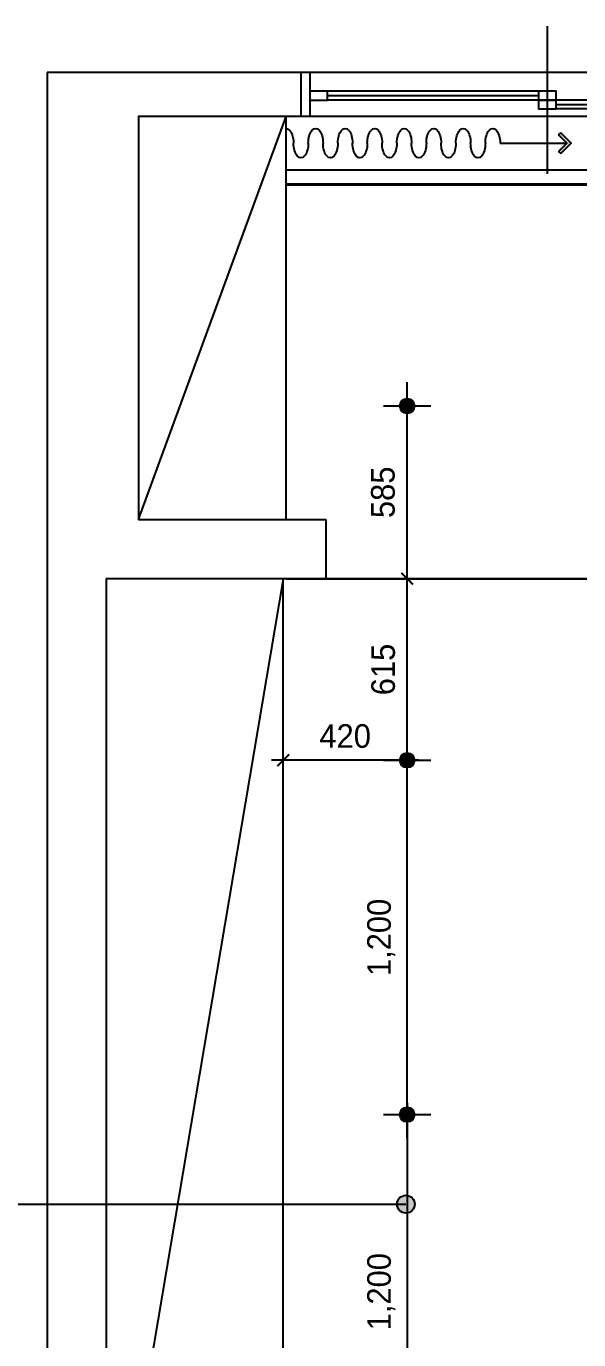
# Model space of a CAD drawing. Header units: inches. Extents: x 3778 to 56227, y -16914 to 35091.
# Drawn here: x 35129 to 37001, y 14227 to 18675 of the extents above; entities that cross this region are included whole.
import ezdxf

# ---------------------------------------------------------------- set-up
doc = ezdxf.new("R2010")
doc.units = ezdxf.units.IN
doc.header["$LTSCALE"] = 100
doc.header["$MEASUREMENT"] = 0
doc.header["$PDSIZE"] = 700.071425
doc.linetypes.add('HID', pattern=[2.5, 1.5, -1])
for name, color, linetype in [('0-ELC TEXT', 7, 'Continuous'), ('01. F-소품', 3, 'Continuous'), ('06-FUR', 6, 'Continuous'), ('06-LIGHT', 4, 'Continuous'), ('07-DIM WAL', 5, 'Continuous'), ('7', 7, 'Continuous'), ('RC-LIGHT', 7, 'Continuous'), ('도면층2', 2, 'Continuous'), ('도면층4', 4, 'Continuous'), ('도면층5', 5, 'Continuous')]:
    doc.layers.add(name, color=color, linetype=linetype)
doc.styles.add('HY 울릉도 L', font='')
doc.styles.get('HY 울릉도 L').set_extended_font_data('HY울릉도L')
doc.dimstyles.new('40', dxfattribs={"dimscale": 40, "dimtxt": 2, "dimasz": 1, "dimexe": 1, "dimexo": 1, "dimgap": 1, "dimtad": 1, "dimdec": 0, "dimrnd": 0.05, "dimdsep": 46, "dimlunit": 6, "dimtxsty": 'HY 울릉도 L', "dimblk": 'ARCHTICK', "dimcen": 2.5, "dimdle": 1, "dimclrd": 133, "dimclre": 133, "dimclrt": 30, "dimadec": 0, "dimazin": 0, "dimtfac": 1, "dimtdec": 0, "dimtix": 1, "dimtmove": 2, "dimatfit": 3, "dimldrblk": 'ARCHTICK', "dimfxl": 0, "dimlwd": -1, "dimlwe": -1, "dimarcsym": 0})

# ---------------------------------------------------------------- blocks, each defined once
blk = doc.blocks.new('FSFF')
at = {"layer": '도면층2'}
for p, q in [((42137.4, 8547.4), (41277.4, 8547.4)), ((41277.4, 8547.4), (41277.4, -1117.6)), ((42137.4, 8547.4), (42137.4, 8397.4)), ((42137.4, 8397.4), (41587.4, 8397.4)), ((41587.4, 8397.4), (41587.4, 7032.4)), ((41587.4, 7032.4), (42222.4, 7032.4)), ((42222.4, 7032.4), (42222.4, 6832.4)), ((42222.4, 6832.4), (41477.4, 6832.4)), ((41477.4, 6832.4), (41477.4, 2002.4))]:
    blk.add_line(p, q, dxfattribs=at)
at = {"layer": '도면층4'}
for p, q in [((42972.4, 8203.4), (42972.4, 8703.4)), ((45267.4, 8547.4), (42137.4, 8547.4)), ((42137.4, 8547.4), (42137.4, 8397.4)), ((42167.4, 8547.4), (42167.4, 8397.4)), ((42227.4, 8468.4), (42942.4, 8468.4)), ((43002.4, 8438.4), (44402.4, 8438.4)), ((45267.4, 8397.4), (42137.4, 8397.4))]:
    blk.add_line(p, q, dxfattribs=at)
for points in [[(42167.4, 8483.4), (42167.4, 8453.4), (42227.4, 8453.4), (42227.4, 8483.4)], [(42942.4, 8483.4), (42942.4, 8453.4), (43002.4, 8453.4), (43002.4, 8483.4)], [(42942.4, 8453.4), (42942.4, 8423.4), (43002.4, 8423.4), (43002.4, 8453.4)]]:
    blk.add_lwpolyline(points, close=True, dxfattribs=at)
at = {"layer": '도면층5'}
for p, q in [((42942.4, 8483.4), (42227.4, 8483.4)), ((42942.4, 8453.4), (42227.4, 8453.4)), ((44402.4, 8453.4), (43002.4, 8453.4)), ((44402.4, 8423.4), (43002.4, 8423.4))]:
    blk.add_line(p, q, dxfattribs=at)
blk = doc.blocks.new('CJWSWJDEH')
at = {"layer": '06-FUR', "color": 8}
for p, q in [((35509.8, 17004.4), (36009.8, 18369.4)), ((35999.8, 16804.4), (35399.8, 13254.4))]:
    blk.add_line(p, q, dxfattribs=at)
for points in [[(35509.8, 17004.4), (36009.8, 17004.4), (36009.8, 18369.4), (35509.8, 18369.4), (35509.8, 17004.4)], [(35399.8, 13254.4), (35999.8, 13254.4), (35999.8, 16804.4), (35399.8, 16804.4), (35399.8, 13254.4)]]:
    blk.add_lwpolyline(points, dxfattribs=at)
at = {"layer": 'RC-LIGHT', "color": 8}
for points in [[(36009.8, 18189.4), (39244.8, 18189.4)], [(36009.8, 16804.4), (39244.8, 16804.4)]]:
    blk.add_lwpolyline(points, dxfattribs=at)
at = {"layer": '07-DIM WAL'}
blk.add_blockref('FSFF', (-6077.6, 9972), dxfattribs=at)
blk = doc.blocks.new('FFSFDF')
at = {"layer": '01. F-소품'}
blk.add_hatch(color=8, dxfattribs=at).paths.add_polyline_path([(1567672.9, 1746751.1), (1567679.9, 1746744.1), (1567715.3, 1746779.4), (1567679.9, 1746814.8), (1567672.9, 1746807.7), (1567701.2, 1746779.4)])
at = {"layer": '01. F-소품', "color": 8}
for p, q in [((1567672.9, 1746807.7), (1567679.9, 1746814.8)), ((1567474.8, 1746779.4), (1567701.2, 1746779.4)), ((1567672.9, 1746751.1), (1567679.9, 1746744.1))]:
    blk.add_line(p, q, dxfattribs=at)
for points in [[(1567679.9, 1746814.8), (1567715.3, 1746779.4), (1567679.9, 1746744.1)], [(1567672.9, 1746807.7), (1567701.2, 1746779.4), (1567672.9, 1746751.1)]]:
    blk.add_lwpolyline(points, dxfattribs=at)
for centre, start_param, end_param in [((1566799.8, 1746779.4), 1.570796, 4.712389), ((1566899.8, 1746779.4), 1.570796, 4.712389), ((1566999.8, 1746779.4), 1.570796, 4.712389), ((1567099.8, 1746779.4), 1.570796, 4.712389), ((1567199.8, 1746779.4), 1.570796, 4.712389), ((1567299.8, 1746779.4), 1.570796, 4.712389), ((1567399.8, 1746779.4), 1.570796, 4.712389), ((1566749.8, 1746779.4), 6.283185, 7.853982), ((1566849.8, 1746779.4), 4.712389, 7.853982), ((1566949.8, 1746779.4), 4.712389, 7.853982), ((1567049.8, 1746779.4), 4.712389, 7.853982), ((1567149.8, 1746779.4), 4.712389, 7.853982), ((1567249.8, 1746779.4), 4.712389, 7.853982), ((1567349.8, 1746779.4), 4.712389, 7.853982), ((1567449.8, 1746779.4), 4.712389, 7.853982)]:
    blk.add_ellipse(centre, major_axis=(0, -50), ratio=0.5, start_param=start_param, end_param=end_param, dxfattribs=at)
blk = doc.blocks.new('1')
at = {"linetype": 'Continuous'}
h = blk.add_hatch(color=4, dxfattribs=at)
h.dxf.hatch_style = 1
edge = h.paths.add_edge_path()
edge.add_arc((11539653.5, -14273503.8), 37.5, 0, 360)
at = {"color": 1, "linetype": 'Continuous'}
for p, q in [((11539653.5, -14273637.1), (11539653.5, -14273370.5)), ((11539520.2, -14273503.8), (11539786.8, -14273503.8))]:
    blk.add_line(p, q, dxfattribs=at)
at = {"color": 4, "linetype": 'Continuous'}
for radius in [41.5, 37.5]:
    blk.add_circle((11539653.5, -14273503.8), radius, dxfattribs=at)
blk = doc.blocks.new('_ArchTick')
at = {"color": 0, "linetype": 'ByBlock', "const_width": 0.15}
blk.add_lwpolyline([(-0.5, -0.5), (0.5, 0.5)], dxfattribs=at)
blk = doc.blocks.new('*D437')
at = {"layer": '07-DIM WAL', "color": 133}
blk.add_line((36419.8, 16149.4), (36419.8, 16844.4), dxfattribs=at)
at = {"layer": 'Defpoints', "color": 0}
for p in [(36419.8, 16804.4), (36419.8, 16804.4), (36419.8, 16189.4)]:
    blk.add_point(p, dxfattribs=at)
at = {"layer": '07-DIM WAL', "color": 133, "xscale": 40, "yscale": 40, "zscale": 40}
for p, rotation in [((36419.8, 16804.4), 90), ((36419.8, 16189.4), 270)]:
    blk.add_blockref('_ArchTick', p, dxfattribs=dict(at, rotation=rotation))
at = {"layer": '07-DIM WAL', "color": 30, "insert": (36338.9, 16496.9), "char_height": 80, "attachment_point": 5, "rotation": 90, "style": 'HY 울릉도 L'}
blk.add_mtext('615', dxfattribs=at)
blk = doc.blocks.new('*D438')
at = {"layer": '07-DIM WAL', "color": 133}
blk.add_line((36459.8, 16189.4), (35959.8, 16189.4), dxfattribs=at)
at = {"layer": 'Defpoints', "color": 0}
for p in [(35999.8, 16189.4), (35999.8, 16189.4), (36419.8, 16189.4)]:
    blk.add_point(p, dxfattribs=at)
at = {"layer": '07-DIM WAL', "color": 133, "xscale": 40, "yscale": 40, "zscale": 40, "rotation": 180}
blk.add_blockref('_ArchTick', (35999.8, 16189.4), dxfattribs=at)
at = {"layer": '07-DIM WAL', "color": 133, "xscale": 40, "yscale": 40, "zscale": 40}
blk.add_blockref('_ArchTick', (36419.8, 16189.4), dxfattribs=at)
at = {"layer": '07-DIM WAL', "color": 30, "insert": (36209.8, 16271.1), "char_height": 80, "attachment_point": 5, "style": 'HY 울릉도 L'}
blk.add_mtext('420', dxfattribs=at)
blk = doc.blocks.new('*D439')
at = {"layer": '07-DIM WAL', "color": 133}
blk.add_line((36419.8, 14949.4), (36419.8, 16229.4), dxfattribs=at)
at = {"layer": 'Defpoints', "color": 0}
for p in [(36419.8, 16189.4), (36419.8, 16189.4), (36419.8, 14989.4)]:
    blk.add_point(p, dxfattribs=at)
at = {"layer": '07-DIM WAL', "color": 133, "xscale": 40, "yscale": 40, "zscale": 40}
for p, rotation in [((36419.8, 16189.4), 90), ((36419.8, 14989.4), 270)]:
    blk.add_blockref('_ArchTick', p, dxfattribs=dict(at, rotation=rotation))
at = {"layer": '07-DIM WAL', "color": 30, "insert": (36331.9, 15589.4), "char_height": 80, "attachment_point": 5, "rotation": 90, "style": 'HY 울릉도 L'}
blk.add_mtext('1,200', dxfattribs=at)
blk = doc.blocks.new('*D440')
at = {"layer": '07-DIM WAL', "color": 133}
for p, q in [((36419.8, 15029.4), (36419.8, 13749.4)), ((36379.8, 13789.4), (36379.8, 13789.4))]:
    blk.add_line(p, q, dxfattribs=at)
at = {"layer": 'Defpoints', "color": 0}
for p in [(36419.8, 14989.4), (36419.8, 13789.4), (36419.8, 13789.4)]:
    blk.add_point(p, dxfattribs=at)
at = {"layer": '07-DIM WAL', "color": 133, "xscale": 40, "yscale": 40, "zscale": 40}
for p, rotation in [((36419.8, 14989.4), 90), ((36419.8, 13789.4), 270)]:
    blk.add_blockref('_ArchTick', p, dxfattribs=dict(at, rotation=rotation))
at = {"layer": '07-DIM WAL', "color": 30, "insert": (36331.9, 14389.4), "char_height": 80, "attachment_point": 5, "rotation": 90, "style": 'HY 울릉도 L'}
blk.add_mtext('1,200', dxfattribs=at)
blk = doc.blocks.new('*D592')
at = {"layer": '07-DIM WAL', "color": 133}
for p, q in [((36419.8, 16764.4), (36419.8, 17429.4)), ((36379.8, 16804.4), (36379.8, 16804.4))]:
    blk.add_line(p, q, dxfattribs=at)
at = {"layer": 'Defpoints', "color": 0}
for p in [(36419.8, 17389.4), (36419.8, 17389.4), (36419.8, 16804.4)]:
    blk.add_point(p, dxfattribs=at)
at = {"layer": '07-DIM WAL', "color": 133, "xscale": 40, "yscale": 40, "zscale": 40}
for p, rotation in [((36419.8, 17389.4), 90), ((36419.8, 16804.4), 270)]:
    blk.add_blockref('_ArchTick', p, dxfattribs=dict(at, rotation=rotation))
at = {"layer": '07-DIM WAL', "color": 30, "insert": (36338.1, 17096.9), "char_height": 80, "attachment_point": 5, "rotation": 90, "style": 'HY 울릉도 L'}
blk.add_mtext('585', dxfattribs=at)

msp = doc.modelspace()

# ---------------------------------------------------------------- hatches: boundary and pattern name
at = {"layer": '0-ELC TEXT'}
h = msp.add_hatch(color=256, dxfattribs=at)
h.dxf.hatch_style = 1
edge = h.paths.add_edge_path()
edge.add_arc((36415.5, 14685.9), 30, 180, 540, ccw=False)

# ---------------------------------------------------------------- linework, layer by layer
msp.add_line((34478.5, 14685.9), (36415.5, 14685.9), dxfattribs=at)
msp.add_circle((36415.5, 14685.9), 30, dxfattribs=at)
at = {"layer": '06-LIGHT'}
msp.add_line((39244.8, 16804.4), (36144.8, 16804.4), dxfattribs=at)
msp.add_lwpolyline([(36009.8, 18189.4), (39244.8, 18189.4)], dxfattribs=at)
at = {"layer": '06-LIGHT', "color": 10, "linetype": 'HID', "const_width": 10}
msp.add_lwpolyline([(36009.8, 18139.4), (39244.8, 18139.4)], dxfattribs=at)

# ---------------------------------------------------------------- block references
at = {"color": 0, "xscale": -1, "rotation": 180}
msp.add_blockref('FFSFDF', (-1530740, 1765058.9), dxfattribs=at)
at = {"layer": '7'}
msp.add_blockref('CJWSWJDEH', (0, 0), dxfattribs=at)
at = {"layer": 'RC-LIGHT', "xscale": 0.6024096385271789, "yscale": 0.6024096385271789, "zscale": 0.6024096385271789}
for p in [(-6915178.7, 8615885.7), (-6915178.7, 8614685.7), (-6915178.7, 8613485.7)]:
    msp.add_blockref('1', p, dxfattribs=at)

# ---------------------------------------------------------------- dimensions: what is measured, and where the dimension line sits
at = {"layer": '07-DIM WAL'}
dim = msp.add_linear_dim(base=(36419.8, 17389.4), p1=(36419.8, 16804.4), p2=(36419.8, 17389.4), angle=90, dimstyle='40', dxfattribs=at)
dim.commit()
dim.dimension.update_dxf_attribs({"geometry": '*D592', "text_midpoint": (36338.1, 17096.9)})
for base, p1, p2, picture, middle in [((36419.8, 16804.4), (36419.8, 16189.4), (36419.8, 16804.4), '*D437', (36338.9, 16496.9)), ((36419.8, 16189.4), (36419.8, 14989.4), (36419.8, 16189.4), '*D439', (36331.9, 15589.4)), ((36419.8, 13789.4), (36419.8, 14989.4), (36419.8, 13789.4), '*D440', (36331.9, 14389.4))]:
    dim = msp.add_linear_dim(base=base, p1=p1, p2=p2, angle=90, dimstyle='40', override={"dimfxl": 1.25}, dxfattribs=at)
    dim.commit()
    dim.dimension.update_dxf_attribs({"geometry": picture, "text_midpoint": middle})
dim = msp.add_linear_dim(base=(35999.8, 16189.4), p1=(36419.8, 16189.4), p2=(35999.8, 16189.4), dimstyle='40', override={"dimfxl": 1.25}, dxfattribs=at)
dim.commit()
dim.dimension.update_dxf_attribs({"geometry": '*D438', "text_midpoint": (36209.8, 16271.1)})

doc.saveas('drawing.dxf')
